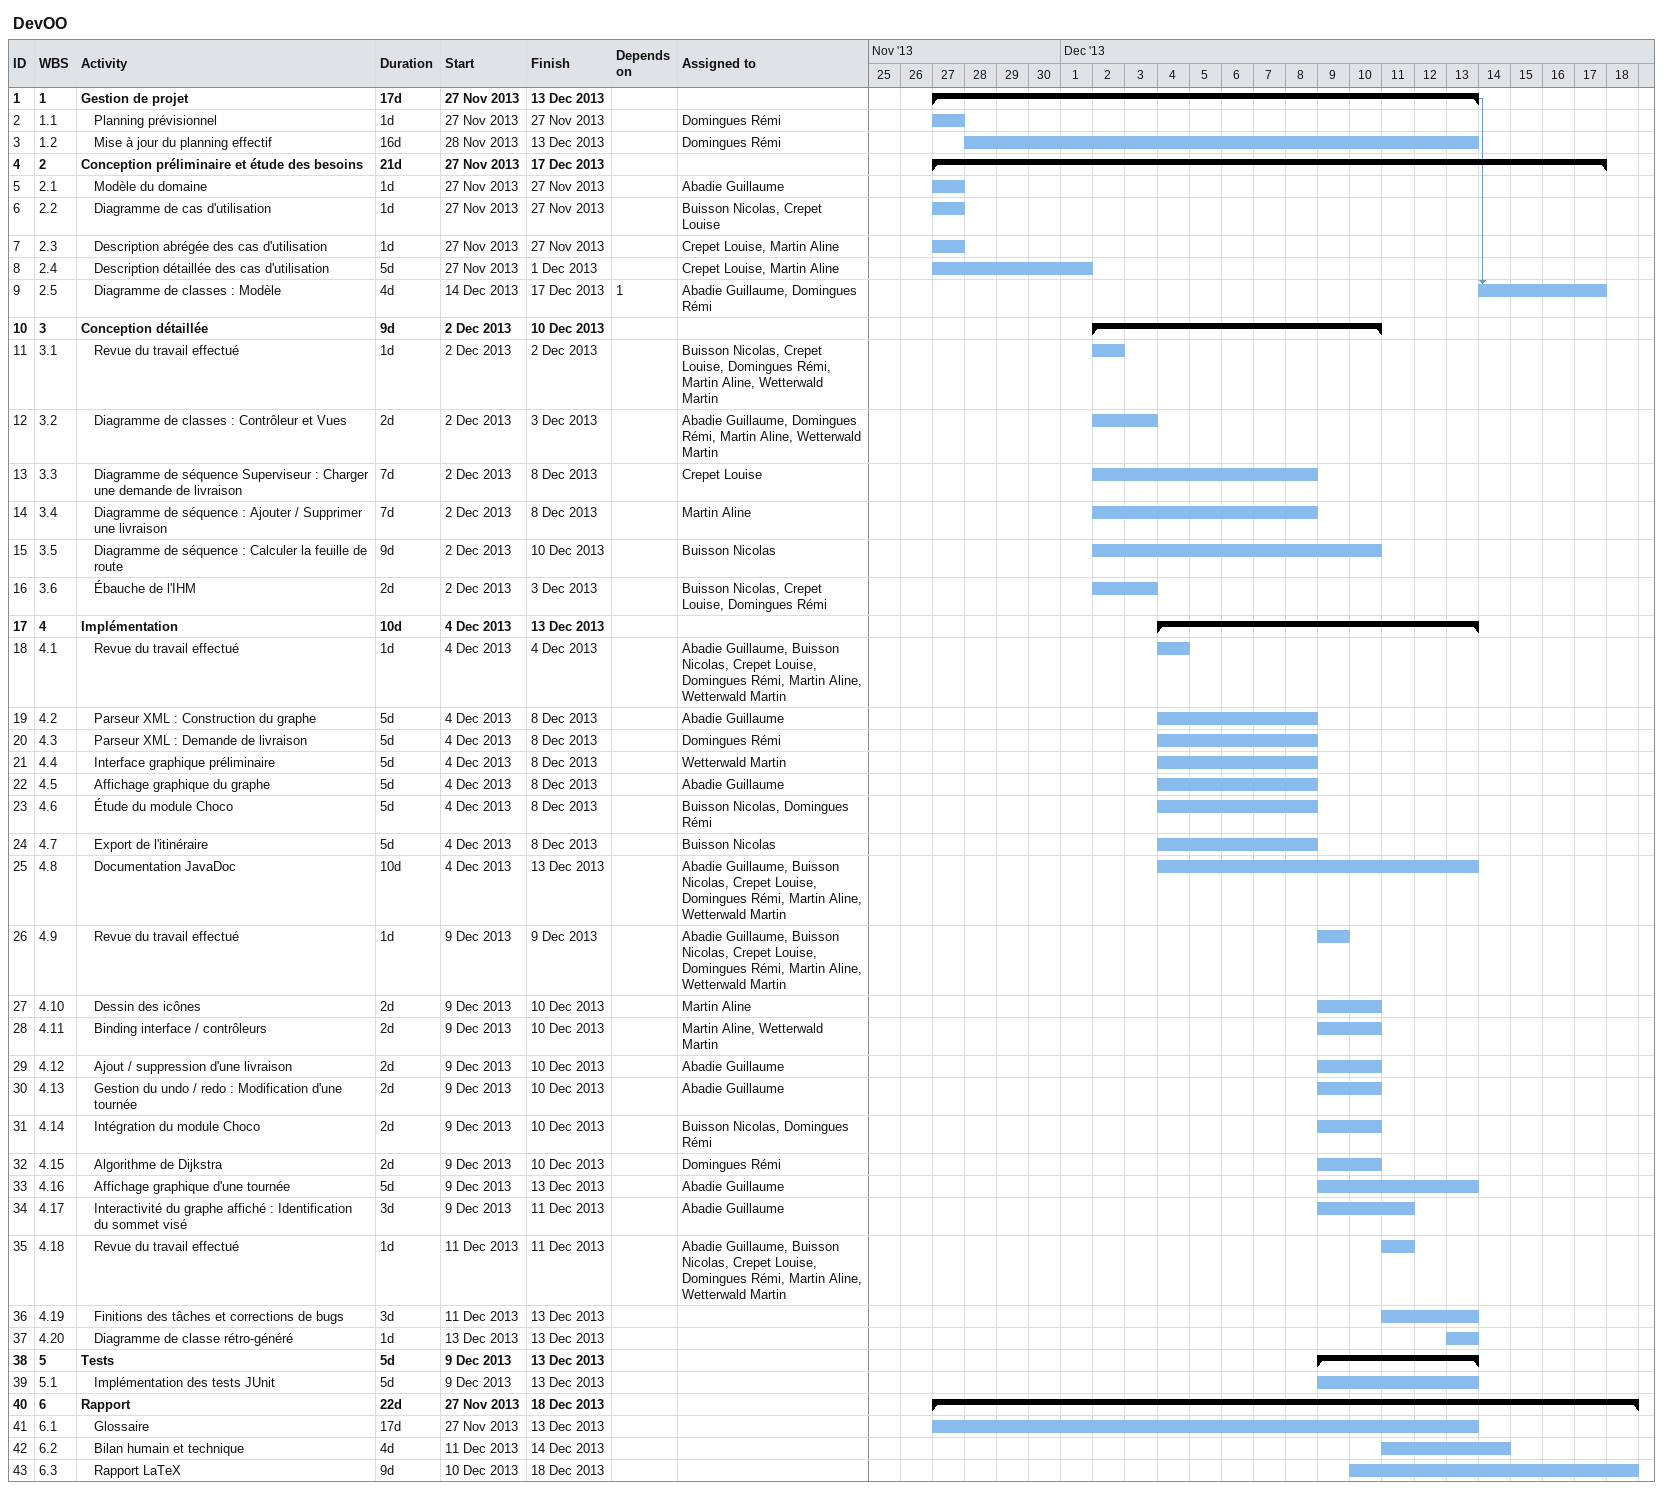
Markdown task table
DevOO

| ID | WBS | Task | Duration | Start | Finish | Predecessors | Resources |
|---|---|---|---|---|---|---|---|
| 1 | 1 | **Gestion de projet** | 17d | 2013-11-27 | 2013-12-13 |  |  |
| 2 | 1.1 | Planning prévisionnel | 1d | 2013-11-27 | 2013-11-27 |  | Domingues Rémi |
| 3 | 1.2 | Mise à jour du planning effectif | 16d | 2013-11-28 | 2013-12-13 |  | Domingues Rémi |
| 4 | 2 | **Conception préliminaire et étude des besoins** | 21d | 2013-11-27 | 2013-12-17 |  |  |
| 5 | 2.1 | Modèle du domaine | 1d | 2013-11-27 | 2013-11-27 |  | Abadie Guillaume |
| 6 | 2.2 | Diagramme de cas d'utilisation | 1d | 2013-11-27 | 2013-11-27 |  | Buisson Nicolas, Crepet Louise |
| 7 | 2.3 | Description abrégée des cas d'utilisation | 1d | 2013-11-27 | 2013-11-27 |  | Crepet Louise, Martin Aline |
| 8 | 2.4 | Description détaillée des cas d'utilisation | 5d | 2013-11-27 | 2013-12-01 |  | Crepet Louise, Martin Aline |
| 9 | 2.5 | Diagramme de classes : Modèle | 4d | 2013-12-14 | 2013-12-17 | 1 | Abadie Guillaume, Domingues Rémi |
| 10 | 3 | **Conception détaillée** | 9d | 2013-12-02 | 2013-12-10 |  |  |
| 11 | 3.1 | Revue du travail effectué | 1d | 2013-12-02 | 2013-12-02 |  | Buisson Nicolas, Crepet Louise, Domingues Rémi, Martin Aline, Wetterwald Martin |
| 12 | 3.2 | Diagramme de classes : Contrôleur et Vues | 2d | 2013-12-02 | 2013-12-03 |  | Abadie Guillaume, Domingues Rémi, Martin Aline, Wetterwald Martin |
| 13 | 3.3 | Diagramme de séquence Superviseur : Charger une demande de livraison | 7d | 2013-12-02 | 2013-12-08 |  | Crepet Louise |
| 14 | 3.4 | Diagramme de séquence : Ajouter / Supprimer une livraison | 7d | 2013-12-02 | 2013-12-08 |  | Martin Aline |
| 15 | 3.5 | Diagramme de séquence : Calculer la feuille de route | 9d | 2013-12-02 | 2013-12-10 |  | Buisson Nicolas |
| 16 | 3.6 | Ébauche de l'IHM | 2d | 2013-12-02 | 2013-12-03 |  | Buisson Nicolas, Crepet Louise, Domingues Rémi |
| 17 | 4 | **Implémentation** | 10d | 2013-12-04 | 2013-12-13 |  |  |
| 18 | 4.1 | Revue du travail effectué | 1d | 2013-12-04 | 2013-12-04 |  | Abadie Guillaume, Buisson Nicolas, Crepet Louise, Domingues Rémi, Martin Aline, Wetterwald Martin |
| 19 | 4.2 | Parseur XML : Construction du graphe | 5d | 2013-12-04 | 2013-12-08 |  | Abadie Guillaume |
| 20 | 4.3 | Parseur XML : Demande de livraison | 5d | 2013-12-04 | 2013-12-08 |  | Domingues Rémi |
| 21 | 4.4 | Interface graphique préliminaire | 5d | 2013-12-04 | 2013-12-08 |  | Wetterwald Martin |
| 22 | 4.5 | Affichage graphique du graphe | 5d | 2013-12-04 | 2013-12-08 |  | Abadie Guillaume |
| 23 | 4.6 | Étude du module Choco | 5d | 2013-12-04 | 2013-12-08 |  | Buisson Nicolas, Domingues Rémi |
| 24 | 4.7 | Export de l'itinéraire | 5d | 2013-12-04 | 2013-12-08 |  | Buisson Nicolas |
| 25 | 4.8 | Documentation JavaDoc | 10d | 2013-12-04 | 2013-12-13 |  | Abadie Guillaume, Buisson Nicolas, Crepet Louise, Domingues Rémi, Martin Aline, Wetterwald Martin |
| 26 | 4.9 | Revue du travail effectué | 1d | 2013-12-09 | 2013-12-09 |  | Abadie Guillaume, Buisson Nicolas, Crepet Louise, Domingues Rémi, Martin Aline, Wetterwald Martin |
| 27 | 4.10 | Dessin des icônes | 2d | 2013-12-09 | 2013-12-10 |  | Martin Aline |
| 28 | 4.11 | Binding interface / contrôleurs | 2d | 2013-12-09 | 2013-12-10 |  | Martin Aline, Wetterwald Martin |
| 29 | 4.12 | Ajout / suppression d'une livraison | 2d | 2013-12-09 | 2013-12-10 |  | Abadie Guillaume |
| 30 | 4.13 | Gestion du undo / redo : Modification d'une tournée | 2d | 2013-12-09 | 2013-12-10 |  | Abadie Guillaume |
| 31 | 4.14 | Intégration du module Choco | 2d | 2013-12-09 | 2013-12-10 |  | Buisson Nicolas, Domingues Rémi |
| 32 | 4.15 | Algorithme de Dijkstra | 2d | 2013-12-09 | 2013-12-10 |  | Domingues Rémi |
| 33 | 4.16 | Affichage graphique d'une tournée | 5d | 2013-12-09 | 2013-12-13 |  | Abadie Guillaume |
| 34 | 4.17 | Interactivité du graphe affiché : Identification du sommet visé | 3d | 2013-12-09 | 2013-12-11 |  | Abadie Guillaume |
| 35 | 4.18 | Revue du travail effectué | 1d | 2013-12-11 | 2013-12-11 |  | Abadie Guillaume, Buisson Nicolas, Crepet Louise, Domingues Rémi, Martin Aline, Wetterwald Martin |
| 36 | 4.19 | Finitions des tâches et corrections de bugs | 3d | 2013-12-11 | 2013-12-13 |  |  |
| 37 | 4.20 | Diagramme de classe rétro-généré | 1d | 2013-12-13 | 2013-12-13 |  |  |
| 38 | 5 | **Tests** | 5d | 2013-12-09 | 2013-12-13 |  |  |
| 39 | 5.1 | Implémentation des tests JUnit | 5d | 2013-12-09 | 2013-12-13 |  |  |
| 40 | 6 | **Rapport** | 22d | 2013-11-27 | 2013-12-18 |  |  |
| 41 | 6.1 | Glossaire | 17d | 2013-11-27 | 2013-12-13 |  |  |
| 42 | 6.2 | Bilan humain et technique | 4d | 2013-12-11 | 2013-12-14 |  |  |
| 43 | 6.3 | Rapport LaTeX | 9d | 2013-12-10 | 2013-12-18 |  |  |
